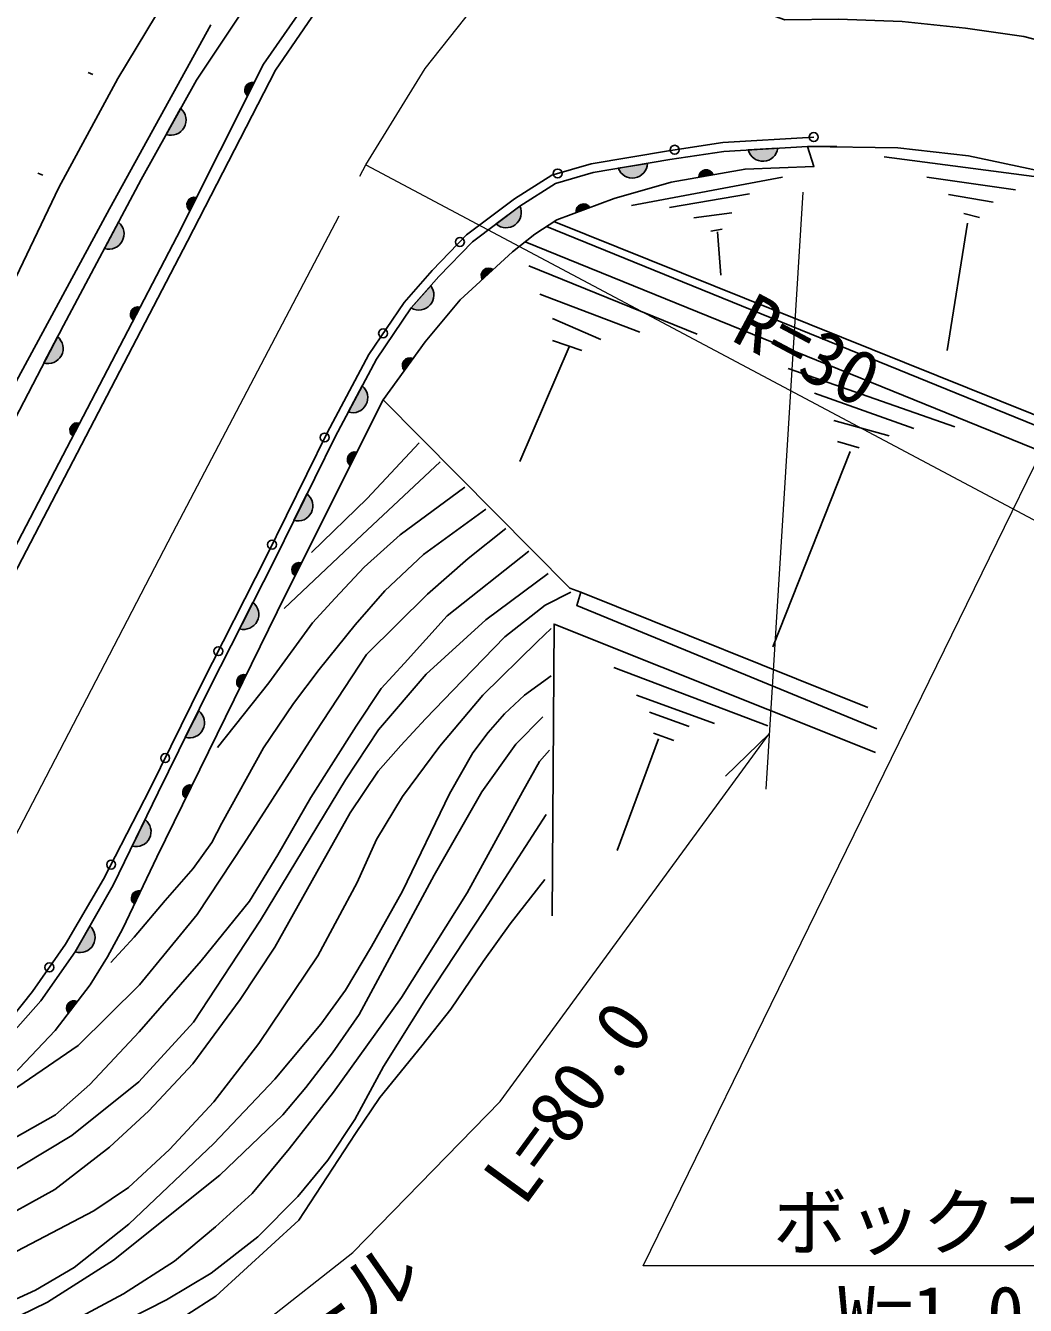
# Model space of a CAD drawing. Units: millimetres at full size, sheet at 1:1000; details may follow other scales. Extents: x 40000 to 680000, y 20000 to 380000.
# Drawn here: x 458628 to 492124, y 239086 to 281970 of the extents above; entities that cross this region are included whole.
import ezdxf
from ezdxf.enums import TextEntityAlignment as Align

# ---------------------------------------------------------------- set-up
doc = ezdxf.new("R2010")
doc.units = ezdxf.units.MM
doc.header["$LTSCALE"] = 1000
doc.linetypes.add('CHAIN', pattern=[18.5, 12, -1.5, 3.5, -1.5])
for name, color, linetype, lineweight in [('M-BGD', 7, 'Continuous', 25), ('M-BMK', 2, 'CHAIN', 13), ('M-STR-HTXT', 7, 'Continuous', 13)]:
    doc.layers.add(name, color=color, linetype=linetype, lineweight=lineweight)
doc.styles.add('ＭＳ ゴシック', font='')
doc.styles.get('ＭＳ ゴシック').set_extended_font_data('MS Gothic')

msp = doc.modelspace()

# ---------------------------------------------------------------- hatches: boundary and pattern name
at = {"layer": 'M-BGD'}
for points in [[(466065, 279615), (466288, 280058, 0.82434)], [(463340, 278323, 0.82357), (463823, 279188)], [(482840, 277803, 0.82434), (483830, 277861)], [(478484, 277190, 0.82357), (479461, 277354)], [(481178, 276888), (481666, 276975, 0.82434)], [(464129, 275766), (464351, 276209, 0.82434)], [(474393, 275324, 0.82357), (475182, 275924)], [(477070, 275702), (477535, 275874, 0.82434)], [(461275, 274502, 0.82357), (461739, 275378)], [(473929, 273462), (474294, 273797, 0.82434)], [(471548, 272509, 0.82357), (472204, 273252)], [(462231, 272097), (462461, 272537, 0.82434)], [(459234, 270669, 0.82357), (459698, 271545)], [(471317, 270411), (471607, 270813, 0.82434)], [(469438, 269019, 0.82357), (469903, 269895)], [(460207, 268214), (460436, 268653, 0.82434)], [(469505, 267233), (469728, 267675, 0.82434)], [(467615, 265388, 0.82357), (468055, 266277)], [(467645, 263529), (467868, 263972, 0.82434)], [(465796, 261756, 0.82357), (466246, 262640)], [(465800, 259773), (466018, 260218, 0.82434)], [(463979, 258124, 0.82357), (464429, 259007)], [(463991, 256073), (464209, 256519, 0.82434)], [(462197, 254474, 0.82357), (462629, 255366)], [(462274, 252529), (462488, 252977, 0.82434)], [(460293, 250937, 0.82357), (460782, 251799)], [(460064, 248876), (460365, 249270, 0.82434)]]:
    msp.add_hatch(color=256, dxfattribs=at).paths.add_polyline_path(points)

# ---------------------------------------------------------------- linework, layer by layer
for p, q in [((460719, 280401), (460880, 280330)), ((463340, 278323), (463823, 279188)), ((485811, 277919), (484819, 277919)), ((482840, 277803), (483830, 277861)), ((487395, 277568), (493158, 276820)), ((478484, 277190), (479461, 277354)), ((459042, 277026), (459203, 276954)), ((478925, 275941), (483985, 276886)), ((488825, 276886), (491794, 276468)), ((480201, 275875), (482885, 276336)), ((489550, 276314), (491046, 276051)), ((474393, 275324), (475182, 275924)), ((461275, 274502), (461739, 275378)), ((481015, 275523), (482291, 275699)), ((489506, 271082), (490188, 275347)), ((490056, 275677), (490584, 275545)), ((499829, 265579), (476077, 275234)), ((481587, 275083), (481961, 275149)), ((481917, 273610), (481807, 275061)), ((498680, 265246), (475364, 274723)), ((475493, 273917), (481130, 271633)), ((471548, 272509), (472204, 273252)), ((475859, 272973), (479211, 271694)), ((476285, 272151), (477900, 271450)), ((459234, 270669), (459698, 271545)), ((475188, 267369), (476834, 271207)), ((476285, 271420), (477260, 271085)), ((484178, 270476), (489754, 268527)), ((469438, 269019), (469903, 269895)), ((476866, 263114), (470612, 269435)), ((485061, 269653), (488383, 268466)), ((485701, 268740), (487560, 268222)), ((485823, 268039), (486554, 267826)), ((483660, 261157), (486250, 267704)), ((467615, 265388), (468055, 266277)), ((477225, 262981), (476866, 263114)), ((465796, 261756), (466246, 262640)), ((478339, 260461), (483496, 258507)), ((479099, 259538), (481705, 258589)), ((463979, 258124), (464429, 259007)), ((479533, 258968), (480863, 258480)), ((479669, 258263), (480347, 258019)), ((478447, 254329), (479832, 258073)), ((462197, 254474), (462629, 255366)), ((460293, 250937), (460782, 251799))]:
    msp.add_line(p, q, dxfattribs=at)
for points in [[(494974, 285790), (492030, 286153), (489873, 286254), (487393, 286113), (485356, 285649), (483662, 285065), (482372, 284118), (482372, 283654), (482553, 283211), (482735, 282949), (483441, 282385), (484066, 282163), (485860, 282183), (487998, 282103), (490115, 281881), (492070, 281599), (493704, 281176)], [(455856, 285088), (453631, 277415), (450112, 263985), (448401, 257912), (448207, 256976), (448433, 256734), (448805, 256976), (452650, 261658), (455074, 266792), (459740, 276546), (461719, 280196), (464563, 284922)], [(410782, 270971), (420091, 262299), (428166, 254727), (430957, 251886), (432446, 250958), (434673, 249995), (436834, 249165), (438247, 248783), (439975, 248517), (441687, 248600), (442883, 248683), (444928, 249198), (446611, 249844), (449170, 251090), (450217, 251821), (452162, 253814), (453508, 255624), (454140, 256576), (463691, 274897), (466600, 280678), (468597, 283564)], [(410439, 270608), (419749, 261934), (427817, 254369), (430701, 251567), (432273, 250546), (434538, 249612), (436739, 248774), (438169, 248349), (439934, 248096), (441716, 248101), (442930, 248314), (445062, 248802), (446786, 249476), (449424, 250658), (450543, 251535), (452517, 253576), (453860, 255400), (454527, 256458), (464050, 274748), (467000, 280479), (468903, 283253)], [(466204, 282928), (464355, 280146), (462505, 276813), (459895, 271922), (455017, 262552)], [(457939, 269368), (461443, 275826), (464830, 282000)], [(457460, 247860), (458859, 249599), (459969, 251193), (461238, 253366), (462803, 256409), (464535, 259925), (466686, 264173), (468731, 268329), (470125, 270951), (471310, 272693), (472254, 273765), (473402, 274954), (475011, 276170), (476253, 276955), (477575, 277343), (480168, 277776), (481984, 278053), (485033, 278233)], [(457672, 247647), (459136, 249291), (460293, 250937), (461561, 253171), (463073, 256277), (464803, 259791), (466955, 264039), (468998, 268193), (470382, 270796), (471548, 272509), (472475, 273561), (473601, 274729), (475182, 275924), (476378, 276679), (477642, 277050), (480215, 277480), (482016, 277755), (484819, 277919), (485039, 277247), (482730, 277164), (480256, 276725), (478346, 276175), (476422, 275461), (475693, 274980), (474938, 274390), (473187, 272780), (472015, 271377), (470612, 269435), (467341, 262923), (463029, 254107), (461883, 251713), (461369, 250764), (460793, 249830), (459619, 248293), (457811, 246393)], [(484819, 277919), (487854, 277869), (490212, 277602), (492586, 277099), (495133, 276267), (497208, 275293), (499472, 273989), (501143, 272848), (502625, 271561), (504654, 269305), (505818, 267947), (506129, 267404)], [(476329, 275400), (499826, 265959), (500072, 265649)], [(468210, 264310), (470075, 266122), (471810, 267985)], [(467285, 262434), (469907, 264901), (472517, 267355)], [(473340, 266507), (471180, 264901), (469972, 263822), (468995, 262781), (468235, 261955), (466782, 259951), (465060, 257779)], [(474051, 265762), (471956, 264246), (470659, 263032), (469664, 261887), (468459, 260391), (467603, 259257), (466596, 257765), (465201, 255243), (464864, 254594), (464240, 253724), (463305, 252659), (462265, 251425), (461484, 250579)], [(457749, 245999), (460385, 247799), (462447, 249828), (464379, 252184), (465935, 254557), (468343, 258294), (470046, 260896), (472095, 262915), (473454, 264109), (474714, 265123)], [(475484, 264354), (472750, 262195), (471326, 260608), (470540, 259757), (469703, 258492), (468181, 256103), (467082, 254185), (466133, 252630), (464510, 250631), (462429, 248255), (460775, 246488), (459629, 245474), (457747, 244410), (456532, 243901), (454420, 243328)], [(449951, 240912), (453111, 241375), (456850, 242780), (460175, 244781), (462425, 246583), (464249, 248573), (466499, 251996), (469347, 256697), (470456, 258367), (472046, 260238), (474049, 262061), (476134, 263615)], [(476897, 262982), (476030, 262554), (474679, 261490), (473263, 260030), (472022, 258746), (471199, 257847), (470440, 256988), (469507, 255594), (468386, 253604), (466980, 251091), (465814, 249331), (464231, 247177), (462760, 245608), (461440, 244386), (459606, 242970), (457378, 241741), (455869, 241090), (454365, 240597), (452334, 240158), (450211, 239905), (446555, 239872)], [(486845, 259116), (477225, 262981), (477090, 262541), (487150, 258404)], [(449011, 238960), (452044, 239118), (454092, 239458), (456179, 239986), (458103, 240784), (460918, 242254), (462080, 243034), (463446, 244310), (464935, 245907), (466442, 247866), (468424, 250794), (469731, 253262), (470385, 254695), (471258, 256135), (472511, 257823), (473945, 259529), (475772, 261326), (476239, 261769)], [(476264, 252140), (476334, 261914), (487102, 257614)], [(476239, 260182), (475340, 259529), (474674, 258910), (474125, 258280), (473611, 257603), (472830, 256228), (471253, 252967), (470212, 251113), (469344, 249644), (468521, 248513), (466977, 246662), (464934, 244513), (462083, 241812), (460250, 240358), (458959, 239602), (457756, 239053)], [(475958, 258812), (475050, 257893), (473917, 256291), (472312, 253502), (470663, 250433), (469805, 248829), (468911, 247546), (468018, 246388), (467250, 245470), (465135, 243445), (461569, 240606), (459367, 239197), (457013, 238052)], [(459573, 238222), (461905, 239469), (463616, 240564), (464992, 241724), (466213, 242831), (467459, 244328), (468946, 246229), (471226, 249404), (473419, 252907), (475271, 256294), (475850, 257313), (476177, 257691)], [(476063, 255540), (473987, 252319), (472023, 249338), (470624, 247093), (469655, 245319), (468748, 243948), (467752, 242735), (466405, 241389), (464845, 240169), (463347, 239276), (460826, 237985)], [(458631, 235998), (460690, 236799), (463059, 238146), (465004, 239397), (467778, 241938), (469684, 244844), (470493, 246057), (471899, 247789), (472872, 249018), (473962, 250613), (474857, 251877), (476024, 253355)]]:
    msp.add_lwpolyline(points, dxfattribs=at)
for centre in [(485033, 278233), (480375, 277808), (476455, 277014), (473177, 274721), (470606, 271658), (468651, 268168), (466886, 264578), (465083, 261008), (463304, 257425), (461494, 253858), (459425, 250412)]:
    msp.add_circle(centre, 150, dxfattribs=at)
for centre, radius, start, end in [((466220, 279815), 252, 74.2877, 232.2883), ((463497, 278802), 505, 251.8419, 49.7366), ((483329, 277928), 505, 194.3639, 352.3644), ((478957, 277367), 505, 200.5772, 358.472), ((481431, 276884), 252, 21.0736, 179.0742), ((464283, 275966), 252, 74.2877, 232.2883), ((474729, 275701), 505, 228.3073, 26.202), ((477319, 275743), 252, 31.3635, 189.364), ((461421, 274985), 505, 253.1464, 51.0411), ((474144, 273594), 252, 53.6069, 211.6075), ((471803, 272944), 505, 239.6177, 37.5124), ((462389, 272295), 252, 73.465, 231.4656), ((459381, 271152), 505, 253.1464, 51.0411), ((471501, 270584), 252, 65.1436, 223.1441), ((469585, 269503), 505, 253.06, 50.9547), ((460364, 268411), 252, 73.465, 231.4656), ((469660, 267432), 252, 74.3334, 232.334), ((467749, 265875), 505, 254.7105, 52.6052), ((467799, 263729), 252, 74.3334, 232.334), ((465935, 262242), 505, 254.0739, 51.9686), ((465952, 259974), 252, 74.9367, 232.9373), ((464117, 258609), 505, 254.0739, 51.9686), ((464143, 256275), 252, 74.9367, 232.9373), ((462326, 254962), 505, 255.1625, 53.0572), ((462424, 252732), 252, 75.4137, 233.4142), ((460453, 251416), 505, 251.5448, 49.4395), ((460253, 249044), 252, 63.6273, 221.6278)]:
    msp.add_arc(centre, radius, start, end, dxfattribs=at)
at = {"layer": 'M-BMK'}
msp.add_lwpolyline([(405765, 269918), (426466, 249403), (429177, 247236), (432095, 245584), (434832, 244526), (436872, 244088), (439919, 243881), (442114, 243907), (444463, 244242), (447754, 245143), (450026, 246253), (452144, 247672), (454571, 249659), (455818, 250960), (457077, 252554), (457757, 253707), (458112, 254472), (463559, 264969), (470026, 277303), (472015, 280530), (474055, 283104)], dxfattribs=at)
at = {"layer": 'M-STR-HTXT'}
for p, q in [((470026, 277303), (496648, 263149)), ((484666, 276384), (483426, 256387)), ((483541, 258240), (482081, 256817))]:
    msp.add_line(p, q, dxfattribs=at)
for points in [[(516593, 240407), (479316, 240407), (494711, 271878)], [(417719, 240857), (421533, 237799), (425448, 235622), (430214, 233445), (435296, 232026), (439684, 231332), (444324, 231111), (448302, 231332), (452322, 232025), (457215, 233570), (461382, 235432), (466496, 238429), (469589, 240858), (474526, 245913), (483541, 258240)]]:
    msp.add_lwpolyline(points, dxfattribs=at)

# ---------------------------------------------------------------- texts
at = {"layer": 'M-STR-HTXT', "style": 'ＭＳ ゴシック'}
for s, rotation, p in [('R=30', 332.001, (481942, 270968)), ('L=80.0', 53.821, (475768, 242025)), ('ガードレール', 34.964, (460100, 230827))]:
    msp.add_text(s, height=1833, rotation=rotation, dxfattribs=at).set_placement(p, align=Align.BOTTOM_LEFT)
for s, p in [('ボックスカルバート', (483660, 240407)), ('W=1.0 H=1.7 L=90.1', (485847, 237355))]:
    msp.add_text(s, height=1833, dxfattribs=at).set_placement(p, align=Align.BOTTOM_LEFT)

doc.saveas('drawing.dxf')
